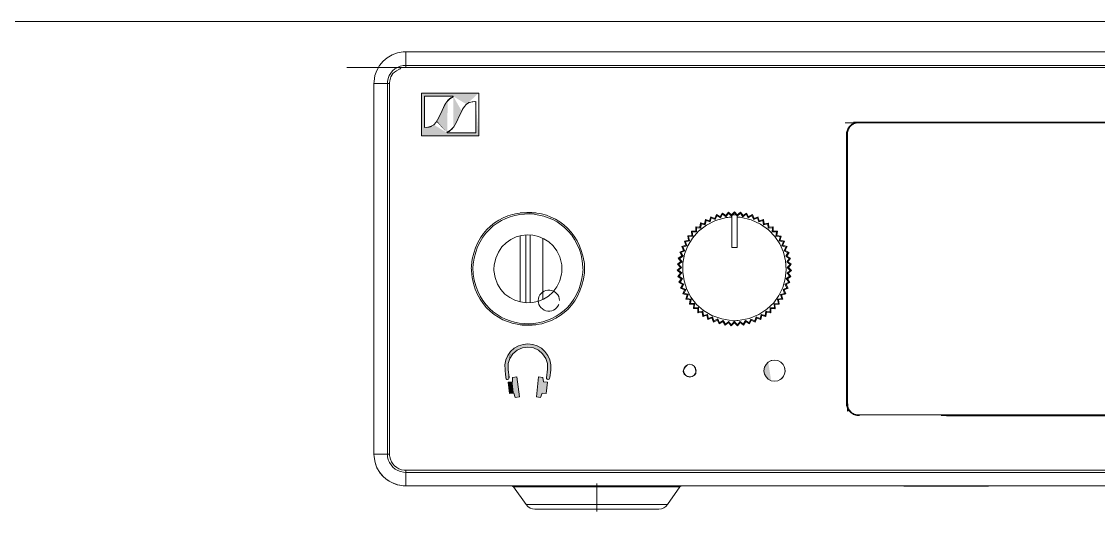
# Model space of a CAD drawing. Header units: millimetres. Extents: x -12727 to 3737, y -1743 to 2772.
# Drawn here: x 592.4 to 694.2, y 810.7 to 857 of the extents above; entities that cross this region are included whole.
import ezdxf

# ---------------------------------------------------------------- set-up
doc = ezdxf.new("R2010")
doc.units = ezdxf.units.MM
doc.layers.get('0').update_dxf_attribs({"lineweight": 5})
doc.layers.add('-0', color=7, linetype='Continuous', lineweight=5)

# ---------------------------------------------------------------- blocks, each defined once
blk = doc.blocks.new('ЦМО ГКО-О-2')
at = {"layer": '-0', "color": 253, "lineweight": 15}
blk.add_line((482.5, 0), (0, 0), dxfattribs=at)
blk = doc.blocks.new('SENHEIZERew_300_G4-Base')
at = {"layer": '-0', "lineweight": 15, "transparency": 33554687}
for points in [[(9.197118044366064, 36.03326404262339), (3.799359562020996, 36.03326404262339), (4.085671586783548, 35.75435026139479), (6.755697678173803, 35.75435026139479), (6.769754340888255, 35.75139096398124), (6.780851706189111, 35.7439927204473), (6.791209247136592, 35.7336351794998), (6.794908368903563, 35.71957851678542), (8.046691174842138, 34.97827451468703), (8.110316069233804, 35.02784274636429)], [(4.085448339005026, 32.78425025629332), (4.085448339005026, 35.75464503516054), (3.799876138595877, 36.03355881638919), (3.799876138595877, 31.98376030592357), (6.226500017720298, 32.26563338456577), (4.169788315291683, 32.7879493780602)], [(6.791435836406961, 35.7052559796939), (6.784037592873034, 35.69489843874641), (6.791435836406961, 32.77333206720306), (6.851361609031684, 32.85175344866246), (6.907588259889422, 32.93609342494915), (6.963814910747203, 33.02413252300278), (7.443960916098334, 34.04361048197632), (7.506845986136625, 34.17751868994026), (6.794395133820515, 35.71931264240828)], [(6.226723717051769, 32.26559653784506), (6.240780379766221, 32.26559653784506), (8.911546295509865, 32.26559653784506), (8.911546295509865, 35.23599131671227), (9.197118495919028, 31.98298363484952), (3.799360013573946, 31.98298363484952)], [(6.205489439574819, 35.24647818242471), (6.205489439574819, 32.30789585075331), (6.209188561341762, 32.3189932160542), (6.215846980522301, 32.32935075700169), (6.262455914785974, 35.31676149599696)], [(6.209192173765359, 32.28334256878276), (5.552967972307016, 33.97310139192922), (5.48934307791535, 33.83919318396528), (5.408702223395665, 33.67643182621913), (5.327321544522576, 33.53216607730781), (5.245940865649516, 33.40195699111092), (6.216590417299273, 32.27298502783532)], [(6.963883908037957, 33.02388940689451), (6.999395477000746, 33.09121342305315), (7.034167221610161, 33.15853743921173), (7.10519035953574, 33.29984389070961), (7.242797689266581, 33.60613117301364), (7.37670589723048, 33.89910161695673), (7.444029913389116, 34.0441071902215)], [(12.14642484891218, 10.9719398479582), (12.43199704932134, 11.40917604081267), (12.83816061933332, 11.74801559466596), (13.31756680033106, 11.96330448150297), (13.84358191559249, 12.03728691684211), (14.36219878732, 11.96330448150297), (13.84358191559249, 12.34061490173264), (13.3848908164897, 12.29104667005549), (12.94691479928187, 12.15048004291106), (12.54888929715722, 11.92113449335966), (12.20265149976993, 11.61040826493519)], [(13.84336083526814, 12.34073230549961), (14.36197770699566, 11.9634218852699), (14.83472546881286, 11.74813299843299), (15.23349079529096, 11.40929344457959), (15.52942053664759, 10.97205725172523), (15.68848277262677, 10.47119616447912), (15.70253943534122, 9.941481927450752), (15.7306527607701, 11.236174545886), (15.45913722307539, 11.61052566870211), (15.123996790989, 11.92051207277319), (14.73262970804484, 12.14985762232459), (14.30205193437094, 12.29116407382242)], [(11.94172460782255, 11.23623378963305), (11.7619472899484, 10.81675338126001), (11.76564641171537, 9.102580354451675), (11.79375973714424, 9.028597919112542), (11.85368550976895, 8.982728809202229), (11.93136706687507, 8.968672146487847), (12.00534950221422, 8.996045647563335), (11.98463442031927, 9.938581873784244), (11.99499196126675, 10.47125540822617), (12.20288260456978, 11.61058491244916)], [(15.70239304187481, 9.941812102967845), (15.6069557002873, 9.059941473725075), (15.65282481019757, 9.000015701100324), (15.72680724553675, 8.968203253904505), (15.74826215178508, 8.96450413213762), (15.84665879078618, 9.003714822867266), (15.89992614423038, 9.099152164454836), (15.91768192871177, 10.81998361044373), (15.73050636730369, 11.23650472140315)], [(11.67338926724459, 10.36861995137224), (11.6807875107785, 9.906229730502503), (11.68818575431243, 9.846303957877751), (11.69484417349295, 9.754565738057238), (11.72295749892183, 9.50450510661085), (11.75846906788462, 9.16196643099056), (11.76512748706516, 9.102040658365866), (11.76216818965158, 10.81695350952759)], [(15.90015065635713, 9.098853055780694), (15.90680907553765, 9.158778828405389), (15.99558799794464, 9.84311635529258), (16.00594553889212, 9.903042127917331), (16.00594553889212, 9.90674124968433), (16.00964466065909, 10.36839164620068), (15.91716661648513, 10.82042432612297)], [(12.00564192790469, 8.996350536115187), (12.05521015958193, 9.056276308739939), (12.06852699794297, 9.133957865846071), (12.06186857876243, 9.193883638470822), (11.98788614342328, 9.878960989711402), (11.98418702165633, 9.938146937982708)], [(12.403810030451, 9.162115624085232), (12.38235512420263, 8.759651175840247), (12.50960491298599, 7.6802474442419), (12.63685470176935, 7.278522820350247), (13.03931915001438, 7.341407890388496), (12.80627447869603, 9.225740518476925)], [(14.85928723997887, 9.225739434749812), (15.26175168822391, 9.162114540358175), (15.30392167636721, 8.760389916466579), (15.70564630025886, 8.717480103969763), (15.57913633582889, 7.638076372371529), (15.17667188758388, 7.680246360514786), (15.05016192315391, 7.27852173662319)]]:
    blk.add_hatch(color=253, dxfattribs=at).paths.add_polyline_path(points)
h = blk.add_hatch(color=253, dxfattribs=at)
h.paths.add_polyline_path([(6.770122537163715, 35.68394268045074), (6.696140101824554, 35.65213023325492)], flags=0)
h.paths.add_polyline_path([(6.261863206383694, 35.31698980116846), (6.215994096473423, 32.3295790621732), (6.227091461774279, 32.33623748135375)], flags=0)
h.paths.add_polyline_path([(6.791577443412081, 32.77347367420822), (6.784179199878167, 35.69430022139824)], flags=0)
h = blk.add_hatch(color=253, dxfattribs=at)
h.paths.add_polyline_path([(6.794833772356199, 35.71929927644106), (7.507284624672295, 34.17750532397298), (7.588665303545383, 34.34322597913274)], flags=0)
h.paths.add_polyline_path([(7.987430630023454, 34.92176862348487), (8.047356402648177, 34.97873509869606)], flags=0)
h = blk.add_hatch(color=253, dxfattribs=at)
h.paths.add_polyline_path([(6.145568363100779, 35.16926262796306), (6.088601887889624, 35.0841828273231)], flags=0)
h.paths.add_polyline_path([(5.552969056034129, 33.97296664852888), (6.20845343313907, 32.28320782538248), (6.205494135725502, 32.2943051906833), (6.205494135725502, 32.3083618533978), (6.205494135725502, 35.24620436071586)], flags=0)
h = blk.add_hatch(color=253, dxfattribs=at)
h.paths.add_polyline_path([(4.822540797048717, 32.94667385243281), (4.755956605243469, 32.90746316170305)], flags=0)
h.paths.add_polyline_path([(4.247697274463462, 32.78761161645366), (4.170015717357344, 32.78761161645366), (6.226727419785959, 32.26529562295917), (4.886165691440397, 32.98884384057612)], flags=0)
h = blk.add_hatch(color=253, dxfattribs=at)
h.paths.add_polyline_path([(6.216292843905194, 32.27259560857112), (5.246383116608811, 33.40156757184673), (5.207172425879051, 33.34164179922203)], flags=0)
h.paths.add_polyline_path([(4.949713550899077, 33.04127311174477, 0.06069980275887714), (5.207172425879051, 33.34164179922203)], flags=0)
h = blk.add_hatch(color=253, dxfattribs=at)
h.paths.add_polyline_path([(37.45471464079337, 10.76381909327176), (37.72992930025505, 10.61881352000705), (37.94521818709201, 10.40426445752342)], flags=0)
h.paths.add_polyline_path([(37.45471464079337, 8.855072261521514), (37.14102911495534, 8.80254473243059), (36.8266037647639, 8.855072261521514)], flags=0)
h.paths.add_polyline_path([(36.55508822706888, 10.61881352000745, 0.6031252560914419), (36.8266037647639, 8.855072261521514)], flags=0)
at = {"layer": '-0', "color": 253, "lineweight": 15, "transparency": 33554687}
for points in [[(2.300483098449774, -1.071851175627273), (2.085194211612759, -1.065192756447573, -0.3692694504821999), (-0.6913665866658221, 1.6758564728691), (-0.7017241276133035, 1.92665692866882), (-0.701804142796064, 36.92579132148779), (-0.691446601849492, 37.14108020832481, -0.3694719067729225), (2.04960262746728, 39.91764100660339), (2.300403083267028, 39.92799854755089), (208.4007472216822, 39.92814629567607), (208.616036108519, 39.92074805214122, -0.3689115042471821), (211.3888977850308, 37.17673952541281), (211.3992553259783, 36.92593906961304), (211.3991809100521, 1.926582512742641), (211.3925224908628, 1.711293625906421, -0.3688088668879619), (208.6514732615557, -1.061568050606013), (208.400672805756, -1.071925591553509), (2.300327944856136, -1.071626482879367), (2.053152285207773, -1.061047861607506), (1.898528995349295, -1.046991198890282, -0.2778401878011816), (-0.5147780454144595, 0.8891291339326699), (-0.5924596025205773, 1.125872927018008), (-0.5850613589866498, 1.125872927018008)], [(2.300403083267028, -1.07155820807327), (2.300481563169754, 0.201386536559653), (2.088891798100477, 0.2154431992797186, -0.3377878192815485), (0.5929669555419537, 1.679555594635985), (0.575211171060559, 1.92665692866882), (0.5751326911578332, 36.92564610205903), (0.5891893538722712, 37.14093498889594, -0.3369409918664591), (2.04960262746728, 38.63316070968682), (2.300403083267028, 38.6509164941682), (208.400672805756, 38.65085002557396), (208.400672805756, 38.45331692321838)], [(16.82078809977975, 16.43288576019694, 10.73698781207951), (16.75303451159084, 16.06979872592126)]]:
    blk.add_lwpolyline(points, format="xyb", dxfattribs=at)
for points in [[(2.300403083267028, 38.6509164941682), (2.300403083267028, 39.92785332812207)], [(2.300403083267028, 38.45331692321838), (2.300403083267028, 38.65085002557396)], [(0.575211171060559, 36.92593906961304), (-0.7017256628933382, 36.92593906961304)], [(0.772810742010364, 36.92593906961304), (0.5752776396548, 36.92593906961304)], [(4.085448339005026, 32.78425025629332), (4.085448339005026, 35.75464503516054)], [(4.085448339005026, 35.75456556184139), (4.113561664433902, 35.75456556184139), (5.602088263457802, 35.75456556184139), (6.332294900255292, 35.75456556184139), (6.590493599588953, 35.75456556184139), (6.702946901304486, 35.75456556184139), (6.75621425474867, 35.75456556184139)], [(6.770054804221232, 35.68416845692576), (6.456369278383193, 35.50069201728468), (6.159699712673174, 35.18700649144654), (5.891883296745405, 34.72091714880992)], [(6.755921196884074, 35.75456556184139), (6.773676981365483, 35.75086644007445), (6.787733644079921, 35.73680977735995), (6.794392063260432, 35.71905399287857), (6.787733644079921, 35.69833891098358), (6.769977859598526, 35.6842822482692)], [(5.891727872219988, 34.72114148031545), (5.620212334525277, 34.11818463230134)], [(7.376851658522753, 33.89913449001142), (7.683878765180253, 34.51318870332642), (7.828144514091633, 34.73513600934393), (8.047132522695534, 34.97853822160982), (8.28313649142747, 35.13020221405509), (8.565749394423051, 35.21158289292816), (8.911247367456923, 35.23599709659004)], [(8.911476936976726, 35.23613761986815), (8.911476936976726, 32.26574284100093)], [(5.620073617459013, 34.11764096254944), (5.313046510801513, 33.50728587100133), (5.168780761890147, 33.28533856498387), (4.949792753286246, 33.0419363527181), (4.71378878455431, 32.89027236027283), (4.43117588155873, 32.80889168139964), (4.085677908524858, 32.78447747773777)], [(7.105265136704276, 33.29924639584601), (7.376780674398987, 33.89924394644657)], [(6.226723717051769, 32.3362194192357), (6.540409242889808, 32.51969585887679), (6.837078808599827, 32.83338138471487), (7.104895224527581, 33.29947072735155)], [(45.14881566759392, 33.29585974872055), (45.14881566759392, 33.27810396423911)], [(6.240857324388898, 32.26559653784506), (6.226800661674446, 32.26559653784506), (6.216443120726964, 32.27225495702561), (6.205345755426109, 32.29370986327399), (6.209044877193051, 32.31812406693587), (6.216443120726964, 32.32922143223669), (6.226800661674446, 32.33587985141725)], [(8.911476936976726, 32.26559653784506), (8.901119396029245, 32.26559653784506), (6.240711021233082, 32.26559653784506)], [(43.93180144539413, 32.0786987718119), (43.94955722987551, 32.0786987718119)], [(13.12004074220155, 24.7268297258679), (14.58045401579656, 24.7268297258679)], [(31.17190650612646, 24.23965358294782), (31.53516026364171, 24.07763204955506), (31.69422249962089, 24.44458492883734)], [(31.53485402043098, 24.07785818727245), (31.49638315405464, 24.17995394804052), (31.66210380921434, 24.55060594908969)], [(32.01131147035422, 24.34922091944878), (31.6621143755534, 24.5504531435713), (31.69392682274925, 24.4446582610363)], [(31.69406951348144, 24.44445235289118), (32.03956748651531, 24.2469192505356), (32.23710058887089, 24.59241722356944)], [(32.03957164080244, 24.24714538825299), (32.01145831537356, 24.349241149021), (32.21638966126305, 24.70213736558878)], [(32.5436862573644, 24.46238153370535), (32.21594406881191, 24.70208462420425), (32.23739897506029, 24.5925906199023)], [(32.5618110509166, 24.35633053033712), (32.23702815977767, 24.59233449906907)], [(32.56180951563657, 24.35651512518302), (32.54405373115516, 24.46231000771809), (32.78005769988708, 24.79005219627061)], [(32.55818733849229, 24.35633053033712), (32.79419130722421, 24.68111342147597)], [(33.08375839658261, 24.51871222236275), (32.78043041169205, 24.79022776005746), (32.79448707440652, 24.68073375575551)], [(32.79441437438153, 24.68059106502335), (33.08738481832462, 24.41277464909558), (33.10144148103906, 24.42683131180996)], [(33.08760698237604, 24.41277862276155), (33.0839078606091, 24.51857350529656), (33.35542339830378, 24.82190149018709)], [(33.35549149248867, 24.71288360331573), (33.18607171556199, 24.52570804190765), (33.10173173927534, 24.42657157855314)], [(33.52128204804508, 24.52570804190765), (33.27048159224533, 24.52570804190765), (33.18614161595868, 24.52570804190765)], [(33.35556139288535, 24.71288360331573), (33.52128204804508, 24.52570804190765), (33.59896360515118, 24.43766894385402)], [(33.35556211537006, 24.71261339403037), (33.35556211537006, 24.82210739833232), (33.62707765306477, 24.51877941344179)], [(33.59867208256661, 24.43718885275746), (33.62012698881496, 24.41277464909558), (33.91679655452499, 24.68059106502335)], [(33.59897173310428, 24.32119971082176), (33.59897173310428, 24.43735213430432)], [(33.61961492776958, 24.41277862276155), (33.62701317130352, 24.51857350529656), (33.9266420344271, 24.79008904299127)], [(33.9162007755627, 24.68111342147597), (34.14924544688104, 24.35633053033712), (34.47032921625298, 24.59233449906907)], [(34.16663773123763, 24.462485571505), (33.92693464073874, 24.79022776005746), (33.91657709979127, 24.68073375575551)], [(34.14910022745228, 24.35651512518302), (34.16685601193369, 24.46231000771809), (34.49459820048618, 24.69831397645004)], [(34.47026446355993, 24.59272969821097), (34.66779756591551, 24.24353260341013), (35.01329553894938, 24.44476482753259)], [(34.69627692016572, 24.34566629462591), (34.49504469604319, 24.6985625111937), (34.47063049238126, 24.59276762865863)], [(34.66794016633715, 24.24371358583244), (34.69605349176602, 24.34580934660045), (35.04894970833381, 24.54704157072297)], [(35.17235154349787, 24.07415509183949), (35.01328930751869, 24.44480709288865)], [(35.21082818975201, 24.17618871892165), (35.04880665635922, 24.54684071997082), (35.01329508739643, 24.44474495920281)], [(29.76763634609345, 23.31184195656516), (30.16640167257152, 23.27337109018873), (30.20191324153431, 23.67213641666683)], [(30.16655718740755, 23.27286715709647), (30.09923317124891, 23.35794695773649), (30.13770403762526, 23.76041140598147)], [(30.53691107319908, 23.67871933619404), (30.13814574672101, 23.76010001506711), (30.2017706411127, 23.67206091701348)], [(30.20192145979802, 23.67223864825473), (30.59328854274217, 23.59085796938166), (30.67097009984828, 23.98222505232582)], [(30.59299205307512, 23.59100716247633), (30.53676540221737, 23.67904626052996), (30.6144469593235, 24.07781158700806)], [(31.00285158398346, 23.95408138253873), (30.61444379845285, 24.07763204955506), (30.67067044931061, 23.98219470796749)], [(30.67081973271591, 23.98258593344343), (31.0518292747126, 23.85903526642704), (31.17168081996202, 24.2400448084237)], [(31.05190730306235, 23.85878528671384), (31.00233907138512, 23.95422262830141), (31.12588973840151, 24.34263041383201)], [(31.49653595957294, 24.18017538960726), (31.12588395852374, 24.34219692299996), (31.17175306843403, 24.24010116223195)], [(33.10143940389547, 24.32119971082176), (33.10143940389547, 21.42848648906067)], [(33.10180976762514, 21.42832573621047), (33.59897173310428, 21.42832573621047), (33.59897173310428, 24.32103895797155)], [(35.17235154349787, 24.07763204955506), (35.53560530101315, 24.23669428553427)], [(35.17264649788486, 24.07734052697049), (35.2111173642612, 24.176476990325), (35.58176936531039, 24.33849852371776)], [(35.70495273915721, 23.95031217975378), (35.58140207214079, 24.33871996528438), (35.53553296223053, 24.23662420451637)], [(35.5356842324688, 24.23643238482322), (35.65553577771824, 23.85542284282656), (36.0365453197149, 23.97897350984294)], [(35.65539001642595, 23.8551728631133), (35.70495824810321, 23.95061020470087), (36.09336603363379, 24.0741608717172)], [(36.03654170729133, 23.97874809461018), (36.11422326439744, 23.58738101166608), (36.5055903473416, 23.6687616905391)], [(36.17067054402661, 23.67538976536139), (36.09298898692047, 24.07415509183949), (36.03676233606272, 23.97871775025192)], [(36.11444073229821, 23.58753020476075), (36.17066738315596, 23.67556930281438), (36.56943270963403, 23.7569499816874)], [(36.5410311128018, 23.26975866658819), (36.50551954383901, 23.66852399306629)], [(36.60775790502869, 23.3512896222831), (36.56928703865232, 23.75671336794164), (36.50566214426065, 23.66867426988802)], [(13.11300780500423, 16.2989099999117), (13.11300780500423, 22.55708420525121)], [(13.64923822203386, 22.63478490820239), (13.64923822203386, 16.21754846688367)], [(14.05140256818828, 16.21776593478444), (14.05140256818828, 22.6350023761031)], [(29.11844643649128, 22.08117268284462), (29.03040733843768, 22.13739933370238), (28.93866911861711, 22.53246553841348)], [(29.34120653781888, 22.58203124139419), (28.93874208957386, 22.53246300971693), (29.03048030939441, 22.4688381153253)], [(29.0304838315074, 22.46907364534405), (29.42555003621852, 22.51494275525437), (29.37598180454127, 22.91000895996541)], [(29.11859562958598, 22.08100037023888), (29.03055653153238, 22.46940815576954)], [(29.4251786790724, 22.51462919688572), (29.34083870278575, 22.58195321304441), (29.29496959287546, 22.9844176612894)], [(29.70039595754118, 22.98789570273198), (29.29497221188258, 22.98419658096509), (29.37635289075565, 22.91021414562596)], [(29.77829191198798, 22.91352854427947), (29.37582746374294, 22.90982942251253)], [(29.77459595109168, 22.91360079275154), (29.70061351575252, 22.98758322809061), (29.69321527221861, 23.39300697374921)], [(30.09900432421379, 23.35770167417394), (29.6935805785552, 23.39321324313676), (29.76756301389439, 23.31183256426374)], [(29.77466819956366, 22.91352854427947), (29.76726995602975, 23.31229387075757)], [(36.53747513332003, 23.26975866658819), (36.9362404597981, 23.30822953296456)], [(36.54072884325704, 23.26965751872734), (36.60805285941568, 23.35103819760042), (37.01051730766072, 23.38950906397679)], [(36.92899095780594, 22.91021414562596), (37.00667251491207, 22.98419658096509), (37.41209626057066, 22.97679833743115)], [(36.92914087338535, 22.90643916296335), (36.93653911691926, 23.30890361120839)], [(36.92914087338535, 22.91005158656395), (37.32790619986342, 22.90265334303001)], [(37.00659710556938, 22.98435769505767), (37.01029622733633, 23.38978144071626), (36.93631379199716, 23.30840076184319)], [(37.327906290174, 22.90296473394432), (37.27833805849677, 22.50789852923322), (37.67710338497484, 22.4620294193229)], [(37.27870941564289, 22.50749466027469), (37.36304939192955, 22.57481867643332), (37.76551384017459, 22.52525044475613)], [(37.36290363063726, 22.57459759610902), (37.41247186231449, 22.977062044354), (37.32813188602786, 22.90307960901487)], [(37.67703068494988, 22.461624105395), (37.58529246512931, 22.07395614421779), (37.97370025065992, 21.98591704616416)], [(37.67355454002966, 22.13035257898485), (37.76529275985023, 22.5254187836959), (37.67725366179663, 22.46179388930426)], [(15.25080622533545, 16.53182101155681), (15.25080622533545, 22.32094657684598)], [(28.65324575006032, 21.1282492938027), (28.55410928670584, 21.16376086276557), (28.38099038801219, 21.53071374204779)], [(28.76606508059713, 21.66085672089281), (28.38135641683353, 21.53064763469587), (28.48345217760156, 21.48847764655255)], [(28.65641989636752, 21.12501761964967), (28.48330099767388, 21.48827137716489)], [(28.48375327310863, 21.48797371346024), (28.86106369333838, 21.61522350224362), (28.73085460714144, 21.99253392247334)], [(29.03033084536794, 22.13747230465913), (28.63526464065681, 22.04573408483861), (28.73070198224436, 21.99246673139442)], [(28.8612798065803, 21.61536763794521), (28.76584246499279, 21.66123674785553), (28.63563337879584, 22.04594541161913)], [(29.12221934201027, 22.08100037023888), (28.73085225906611, 21.99296127218531)], [(37.58544165822401, 22.0740833015285), (37.67348075627761, 22.13030995238631), (38.07224608275568, 22.03857173256574)], [(37.84259699931128, 21.60827825662915), (37.9380343408988, 21.65414736653946), (38.3227430046624, 21.52393828034252)], [(37.95897682485939, 21.94701883007593), (37.84282440137692, 21.60817927622259), (38.22013482160664, 21.47723036567226)], [(37.93819220381015, 21.65393603975889), (38.072100411774, 22.03864470352249), (37.97296394841952, 21.98537735007835)], [(37.95920088543322, 21.94679883347862), (37.97325754814769, 21.98526969985505)], [(38.22057580821767, 21.477482874082), (38.04745690952406, 21.11792823833366), (38.41071066703931, 20.94850846140696)], [(38.14940149036438, 21.15295140762555), (38.32252038905803, 21.52360340867477), (38.22042462828999, 21.47773429876446)], [(28.40237223299322, 20.09483135339701), (28.29657735045824, 20.10888801611139), (28.04947601642543, 20.4336709072503)], [(28.39526776980865, 20.6451443522804), (28.04976979677475, 20.43355458721044), (28.15926380107673, 20.41209968096206)], [(28.08142790317227, 19.85500616298032), (28.40251167254421, 20.09470925347921), (28.15910946027837, 20.41209390108423)], [(28.15867118298503, 20.41213436022866), (28.50120985860535, 20.61706570611807), (28.2933192153023, 20.95960438173836)], [(28.5541076611152, 21.163934981583), (28.18715478183297, 20.99081608288941), (28.29294966436795, 20.95900363569359)], [(28.50128490670566, 20.61694866359335), (28.39549002417066, 20.64506198902222), (28.18759938086761, 20.99055996205607)], [(28.65641989636752, 21.12849457736525), (28.29316613885224, 20.95907480043854)], [(38.04768304724142, 21.11754748888603), (38.14977880800946, 21.15305905784885), (38.51673168729168, 20.97994015915526)], [(38.19920127839443, 20.60993116950704), (38.5446992514283, 20.40499982361757)], [(38.20267823610995, 20.60993116950704), (38.41056887941299, 20.94877072336038)], [(38.20282535206108, 20.61017175691882), (38.30492111282912, 20.63458596058069), (38.65041908586299, 20.42299619551068)], [(38.5449895096646, 20.40523029624325), (38.2978881756318, 20.08784564863822), (38.61897194500376, 19.84814255813933)], [(38.30506452604608, 20.63479692611901), (38.51665429111607, 20.98029489915285), (38.41085940858106, 20.94848245195703)], [(38.40360773913473, 20.10181416821683), (38.65070907316753, 20.4228979375888), (38.54491419063253, 20.40514215310736)], [(28.25092823714523, 19.56940723063661), (27.95795779320217, 19.29049344940796), (28.06745179750412, 19.2941925711749)], [(28.36027259679953, 19.5654476531281), (28.25077859249755, 19.56914677489505), (27.97186481126893, 19.86581634060508)], [(28.29687429167821, 20.1088580329955), (27.97209140053927, 19.86545582072966), (28.08158540484125, 19.85509827978223)], [(28.0671516954135, 19.2940639688947), (28.36012213935656, 19.56557950658942), (28.08120835812794, 19.85485082876556)], [(38.29789214929777, 20.08778712737598), (38.40368703183275, 20.10184379009036), (38.72846992297168, 19.85474245605752)], [(38.34013854020021, 19.55844858240204), (38.44963254450219, 19.56214770416898), (38.74260298844526, 19.28027462552677)], [(38.61919149004807, 19.84789691333452), (38.34027770881944, 19.55862559115837), (38.63324815276253, 19.28341093169678)], [(38.44940595523185, 19.56196419305002), (38.72831973646048, 19.85493463699305), (38.6188257321585, 19.84753639345911)], [(28.37070708236969, 19.03624096161548), (28.26491219983471, 19.02588342066798), (27.95788509317721, 19.29074053918214)], [(28.44113805375657, 18.50742007694362), (28.3353431712216, 18.48966429246218), (28.00020273913519, 18.71900984201358)], [(28.265204444904, 19.02598998716434), (28.00034732638981, 18.71896288050681), (28.10984133069176, 18.73301954322119)], [(28.10947403752216, 18.73307661951412), (28.37063203426941, 19.03640460440465), (28.06730404937885, 19.29386347938492)], [(28.33541271037588, 18.48961696971298), (28.10606716082451, 18.15447653762664), (28.21556116512646, 18.17889074128851)], [(28.21564235434688, 18.17948751366737), (28.44128878213131, 18.50722970221983), (28.10984747181188, 18.73287613000434)], [(38.58693995276359, 18.72226824810127), (38.25549864244415, 18.50032094208382), (38.48484419199555, 18.1725787535313)], [(38.25564937081889, 18.50064317026897), (38.36144425335389, 18.47918826402065), (38.59078980290526, 18.14404783193424)], [(38.32614807514828, 19.02545245853258), (38.43194295768329, 19.01879403935203), (38.69680007619748, 18.70806781092756)], [(38.63318249696358, 19.28334229564831), (38.32615539030608, 19.02588342066798), (38.5873133870533, 18.72255543577745)], [(38.36136739904178, 18.47909614721874), (38.69650783112819, 18.70844169677014), (38.58701382682624, 18.72249835948458)], [(38.43158036066437, 19.01881426892413), (38.74230658908884, 19.27997226567135), (38.63281258478689, 19.28367138743829)], [(28.56801675632558, 17.99230183747312), (28.46592099555754, 17.9604893902773), (28.10636635980923, 18.15432337086588)], [(28.3781080352213, 17.63933734609941), (28.56824289404297, 17.99223356266714), (28.21534667747515, 18.17940912407528)], [(28.46576782879684, 17.96085460630343), (28.27193384820826, 17.60425926796859), (28.37772873074324, 17.63977083693146)], [(28.74853471134843, 17.4910498859935), (28.64939824799394, 17.44887989785019), (28.27208782776422, 17.6042430120624)], [(28.59286878572787, 17.12432784057933), (28.74823189994011, 17.49128071986155), (28.37757989889091, 17.63924559053993)], [(28.64954003562026, 17.44869566424654), (28.49417692140803, 17.07508436578382), (28.59331338476251, 17.12465259746108)], [(37.94832044616955, 17.4841862811524), (38.04745690952406, 17.44201629300915), (38.19912090196932, 17.06840499454637)], [(38.3191962368608, 17.63215620922381), (37.94854423581161, 17.48419133854549), (38.10020822825688, 17.11353933749626)], [(38.04753186731374, 17.44193862590174), (38.42484228754346, 17.59360261834701), (38.31904740500845, 17.63207348472338)], [(38.48513986886725, 18.17231974275916), (38.12854453053252, 17.98514418135107), (38.31867938935416, 17.63224796478329)], [(38.12877066824989, 17.98525761145214), (38.23086642901795, 17.95344516425627), (38.42470040960653, 17.59389052850798)], [(38.23115433917893, 17.953080670715), (38.59070897492724, 18.14395535389002), (38.48491409239223, 18.1720686793189)], [(28.97743412658515, 17.0146333467676), (28.88569590676458, 16.96210581767679), (28.49432882382042, 17.07529894374568)], [(28.94925198448668, 17.02202689415077), (28.59265664615192, 17.12412265491878)], [(29.25953415574004, 16.56347956950731), (29.17149505768644, 16.50355379688256), (28.77272973120837, 16.57087781304125)], [(28.88606852825897, 16.96193133761687), (28.77287540219005, 16.57056425467272), (28.86461362201062, 16.63049002729741)], [(28.86431478426827, 16.63027400436613), (28.9775079103372, 17.01498266812973), (28.94939458490832, 17.02164108731029)], [(29.18938874643881, 16.16849897923555), (29.259672060011, 16.56356518394665), (28.8646058552999, 16.63088920010529)], [(29.17134739987178, 16.50382003250195), (29.10106408629956, 16.10135558425696), (29.18910318435316, 16.1686796004156)], [(37.82854656802753, 16.62375466349425), (37.43348036331643, 16.55643064733562), (37.50376367688862, 16.16136444262452)], [(37.43362955641113, 16.55652204165261), (37.52166865446473, 16.49289714726092), (37.59195196803692, 16.09413182078288)], [(37.52144757414037, 16.49328187037446), (37.92391202238541, 16.56356518394665), (37.8284746807979, 16.62349095657135)], [(37.7156428873996, 17.00453951274289), (37.81108022898711, 16.95497128106564), (37.92427335505603, 16.56360419812148)], [(37.71587028946526, 17.00446148439312), (38.10057895322889, 17.11395548869507)], [(37.71587028946526, 17.00798359740367), (37.82906341553418, 16.62327493364006)], [(37.81079349286385, 16.95484701369384), (38.19920127839443, 17.06804013976273), (38.10006481503994, 17.11390924967304)], [(29.5880860690426, 16.14341683844987), (29.50670539016953, 16.07313352487768), (29.10128164451093, 16.10124685030655)], [(29.55974741869163, 15.7449459244952), (29.5878607441205, 16.14371125097324), (29.18909541764243, 16.16812545463512)], [(29.50655150092415, 16.07349007108701), (29.47843817549527, 15.67102562284202), (29.55981885436832, 15.74500805818116)], [(29.95807320352812, 15.76270532140029), (29.88409076818893, 15.68502376429416), (29.47866702253033, 15.67096710157972)], [(29.97220211471456, 15.36392554522774), (29.95814545200012, 15.76269087170579), (29.55938012552205, 15.74493508722441)], [(29.88409230346896, 15.68477233961147), (29.90184808795037, 15.27934859395293), (29.97213140152256, 15.36368857023956)], [(30.36779175960537, 15.4236096467136), (30.30046774344673, 15.33926967042697), (29.90170241696866, 15.27934389780228)], [(30.36742175711809, 15.42398100385969), (29.97235555240697, 15.364055231235)], [(30.30046304729605, 15.33971652722636), (30.36038881992077, 14.93725207898137), (30.42031459254549, 15.02899029880189)], [(30.36386577763629, 15.42398100385969), (30.42009242849404, 15.02891479914865)], [(36.32588870974185, 15.4204588908492), (36.26966205888409, 15.02169356437116)], [(36.32566184953974, 15.41661057598753), (36.38928674393141, 15.33227059970091), (36.33306009307368, 14.92980615145592)], [(36.32588870974185, 15.41698193313374), (36.72095491445297, 15.35705616050899)], [(36.38906566360704, 15.33218498526156), (36.79153011185208, 15.27225921263687), (36.72124679827989, 15.35659918892344)], [(36.73500697132731, 15.75925906928529), (36.72095030861287, 15.35679462104025)], [(36.73500697132731, 15.75564664568481), (37.13377229780538, 15.73789086120337)], [(36.73507921979932, 15.75579656126422), (36.80906165513851, 15.67811500415809), (36.7913058706571, 15.27269125849955)], [(36.80951627864862, 15.67803805953537), (37.21494002430721, 15.66398139682099), (37.13355934543414, 15.73796383216012)], [(37.10529213075988, 16.13628230183883), (37.18667280963295, 16.06599898826664), (37.21478613506183, 15.6635345400216)], [(37.10551745568195, 16.13666702495226), (37.50428278216002, 16.16108122861414)], [(37.10551745568195, 16.14009882737275), (37.13363078111082, 15.73763437912777)], [(37.18689036784427, 16.06615287751197), (37.59231411350287, 16.09426620294084), (37.50427501544927, 16.16159021909954)], [(30.80879887114581, 15.12769977368674), (30.75553151770164, 15.03596155386617), (30.36046531299051, 14.93682509051172)], [(30.90756740915661, 14.74305360485147), (30.80843094580213, 15.12776226861507), (30.42002316027153, 15.02862580526056)], [(30.75508195158456, 15.03583222910129), (30.85421841493904, 14.64446514615719), (30.90748576838321, 14.74286178515825)], [(31.27739749352607, 14.88383661616956), (31.23522750538275, 14.78543997716849), (30.85421796338606, 14.64413352567067)], [(31.28109399628592, 14.88437522852831), (30.90748269782317, 14.74306877703054)], [(31.23500877313374, 14.78542913989759), (31.37631522463154, 14.40441959790093), (31.41848521277485, 14.50651535866893)], [(31.2776170385704, 14.88437522852831), (31.41892349006817, 14.50706480829859)], [(31.77530434075165, 14.69002647757668), (31.73979277178886, 14.58793071680867), (31.37653901427358, 14.40445427716759)], [(31.95101307623507, 14.33069797954579), (31.7749348801279, 14.69025261529413), (31.41833954179315, 14.50677617565299)], [(31.73979358458415, 14.58786497069912), (31.92327002422526, 14.22461121318389), (31.95138334965414, 14.3304060957189)], [(32.28630378514329, 14.54913834473183), (32.26188958148136, 14.44334346219676), (31.92305002762801, 14.22435545359286)], [(32.50181068174452, 14.21030276454445), (32.28652179490759, 14.5491423183978), (31.95138136282118, 14.3301543097939)], [(32.26218534866364, 14.44365015696047), (32.48413265468112, 14.10111148134018), (32.50188843916253, 14.21060548564219)], [(32.81216537240168, 14.46464917535042), (32.79810870968724, 14.35515517104847), (32.48442318384919, 14.10139541783519)], [(32.81224231702437, 14.46438582967005), (32.5015160885999, 14.21062607645678)], [(32.79825718029723, 14.35487593070417), (33.05201693351053, 14.04119040486614), (33.05941517704447, 14.15068440916809)], [(32.80861860460008, 14.46438582967005), (33.05941906039983, 14.15070030383202)], [(33.34143979685668, 14.43272799420436), (33.34143979685668, 14.32693311166929), (33.05216847468058, 14.0413609112602)], [(33.34513891862362, 14.42898769080836), (33.34143979685668, 14.43268681257524), (33.0595667182145, 14.15081373393309)], [(33.34121763280525, 14.32697465454066), (33.3449167545722, 14.32327553277372), (33.3449167545722, 14.42907041530879)], [(33.34846144523026, 14.43272799420436), (33.34846144523026, 14.32693311166929), (33.34476232346331, 14.32323398990235)], [(33.63033452387243, 14.15081373393309), (33.34846144523026, 14.43268681257524), (33.34476232346331, 14.42898769080836)], [(33.34838720992526, 14.32676260527523), (33.63765853210136, 14.04119040486614), (33.63026028856744, 14.15068440916809)], [(34.19186211120255, 14.21015357144978), (33.88113588277808, 14.4609540272495), (33.63033542697833, 14.15022779882503)], [(33.88128823674346, 14.46095005358353), (33.89164577769093, 14.35515517104847), (33.63788602447762, 14.0414696452105)], [(33.89186089751634, 14.35487123455351), (34.20924554512133, 14.10111148134018), (34.19148976063995, 14.21060548564219)], [(34.4068564048949, 14.5455298947972), (34.19156751805794, 14.21038946271085)], [(34.40640999964843, 14.54543922296483), (34.42786490589681, 14.44334346219676), (34.20887689729291, 14.10080478657648)], [(34.40323269247058, 14.5455298947972), (34.73837312455699, 14.3265418861933)], [(34.42756949995687, 14.44290094030578), (34.77010817557716, 14.22095363428832), (34.73829572838135, 14.32674851682339)], [(35.27482417035803, 14.50329921793741), (34.91822883202327, 14.68677565757849), (34.73845151414911, 14.32722102183016)], [(34.91814926839346, 14.6865495198611), (34.94996171558931, 14.58445375909309), (34.77018439771514, 14.22120000157781)], [(34.95010648346509, 14.58450939041654), (35.31336024098037, 14.40103295077546), (35.27488937460403, 14.50312871154347)], [(35.78566972550426, 14.73571207636803), (35.41205842704152, 14.88071764963274), (35.27445109731069, 14.50340722940302)], [(35.41220256274319, 14.88044996904398), (35.45807167265347, 14.78205333004291), (35.31306609938871, 14.4010437880462)], [(35.45814663044315, 14.78211401875939), (35.83545705067287, 14.64080756726162), (35.78588881899562, 14.73624490884919)], [(36.26965591776396, 15.02205408424646), (35.88494725400035, 15.12414984501447), (35.78581079064587, 14.73574205948387)], [(35.88457932865664, 15.12422281597122), (35.93784668210084, 15.03248459615065), (35.8357509213328, 14.64111751320655)], [(35.93792317517055, 15.03225845843326), (36.33298937988165, 14.93016269766525), (36.26936448548999, 15.02190091748582)], [(14.58060004802059, 14.12576627241395), (13.12018677442558, 14.12576627241395)], [(12.2028012347282, 11.61048087464957), (12.54829920776207, 11.92120710307404), (12.94706453424014, 12.14981282827205), (13.38430072709455, 12.29111927976982), (13.84299182619735, 12.34068751144707)], [(13.84336083526814, 12.34073230549961), (14.30205193437094, 12.29116407382242), (14.73262970804484, 12.14985762232459), (15.123996790989, 11.92051207277319), (15.45913722307539, 11.61052566870211)], [(11.68071571385943, 9.906545817567519), (11.67331747032551, 10.36893603843725), (11.7620963927325, 10.81652977223922), (11.94187371060666, 11.23675000496564), (12.20303170735389, 11.61036130342836)], [(12.43222399983404, 11.40940434598423), (12.14665179942487, 10.97216815312976), (11.99498780697961, 10.47130706588365), (11.98389044167872, 9.938633531441724)], [(13.84336083526814, 12.0372887230539), (13.3180855443601, 11.96330628771483), (12.83793953900897, 11.74801740087781), (12.43251579335036, 11.40917784702441)], [(15.23327468204904, 11.40940434598423), (14.83450935557097, 11.74824389983758), (14.36176159375373, 11.96353278667448), (13.84314472202622, 12.03751522201372)], [(15.70247206364107, 9.941812102967845), (15.68841540092663, 10.47078651564289), (15.52935316494744, 10.97164760288899), (15.23342342359081, 11.40962362009674)], [(15.45891569119809, 11.61048087464957), (15.73043122889278, 11.23686957618679), (15.91760679030087, 10.82034846522731), (16.00934501012144, 10.3690556096584), (16.00564588835447, 9.906665388788667)], [(28.54707634950852, 9.807836342682606), (28.5929454594188, 10.04384031141456), (28.72019524820216, 10.23471499458958), (28.9103301070238, 10.36492408078652), (29.13967565657519, 10.41079319069672)], [(29.13975088529666, 10.41111108397359), (29.372795556615, 10.36524197406328), (29.55923129366967, 10.2350328878664), (29.68648108245303, 10.04415820469137), (29.73235019236331, 9.808154235959478)], [(36.14588841502096, 9.807836342682606), (36.19915576846513, 10.12522099028763), (36.33972239560954, 10.40413477151617), (36.5550112824465, 10.61942365835318), (36.82652682014121, 10.76368940726451), (37.14095217033265, 10.81325763894176)], [(37.14080631872976, 10.81326414130427), (37.45449184456781, 10.76369590962702), (37.72970650402947, 10.61943016071569), (37.94499539086642, 10.40414127387868), (38.08630184236422, 10.12522749265003), (38.13587007404145, 9.807842845045116)], [(11.76541575846846, 9.102284858201244), (11.75801751493455, 9.162210630825939), (11.72324577032515, 9.504749306446229), (11.69513244489627, 9.754809937892617), (11.68773420136235, 9.84654815771313), (11.68107578218182, 9.906473930337881)], [(11.98418187395272, 9.938335145252324), (11.98788099571966, 9.87840937262763), (12.06186343105884, 9.194071845740439), (12.06852185023936, 9.134146073115687)], [(15.59652645273134, 9.137551143601513), (15.70232133526633, 9.94174021573815)], [(16.00587049079184, 9.903068859851942), (15.99551294984435, 9.84314308722719), (15.90673402743735, 9.15880556034), (15.90007560825684, 9.098879787715305)], [(16.00587049079184, 9.906545817567519), (16.00587049079184, 9.902846695800633)], [(29.13975088529666, 9.204606756686644), (28.91040533574527, 9.2541749883639), (28.72027047692363, 9.3806849527939), (28.59302068814027, 9.57525875773581), (28.54715157822999, 9.80756360470076)], [(29.73250444285107, 9.807836342682606), (29.68663533294078, 9.574791671364267), (29.55938554415742, 9.380957690775631), (29.37294980710276, 9.2537079019923), (29.13990513578442, 9.20487949466849)], [(37.14080631872976, 8.802363388765968), (36.82712079289173, 8.854890917856778), (36.55486543084361, 8.996197369354547), (36.34031636836006, 9.215185377958448), (36.19900991686227, 9.490400037420216), (36.14574256341807, 9.807784685025126)], [(38.13564520067236, 9.807836342682606), (38.0860769689951, 9.490451695077581), (37.94551034185069, 9.215237035615928), (37.73022145501373, 8.996249027012027), (37.45500679555208, 8.854942575514258), (37.14058144536064, 8.802415046423448)], [(11.93114697996722, 8.968263942621036), (11.85346542286111, 8.982320605335417), (11.79353965023638, 9.02818971524573), (11.76542632480751, 9.102172150584863)], [(12.06874645267672, 9.133983875295996), (12.05468978996227, 9.056302318189864), (12.00512155828505, 8.99637654556517), (11.93113912294588, 8.968263220136237)], [(15.7271042770673, 8.968263942621036), (15.65312184172812, 9.000076389816854), (15.60725273181785, 9.060002162441549), (15.59689519087037, 9.137683719547681)], [(15.74833855454425, 8.964651519020435), (15.72688364829588, 8.968350640787378)], [(15.89992487988209, 9.098672434600644), (15.84665752643789, 9.003235093013075), (15.74826088743683, 8.964764226636817)], [(43.93180144539413, 6.777283873595536), (43.94955722987551, 6.777283873595536)], [(45.14881566759392, 5.556736249561368), (45.14881566759392, 5.578191155809691)], [(0.575211171060559, 1.92665692866882), (-0.7017256628933382, 1.92665692866882)], [(0.772810742010364, 1.92665692866882), (0.5752776396548, 1.92665692866882)], [(2.300403083267028, 0.3991887644734788), (2.300403083267028, 0.2016556621178438)], [(20.34856809983438, -0.8531933425404645), (20.34856809983438, -3.492146811088276)], [(2.053381041932269, -1.061268941931871), (2.12736347727143, -1.061268941931871)], [(12.49214507630808, -1.160113882701808), (12.3301235429153, -1.07207478464818)], [(18.13663597392572, -1.156591769691204), (12.49251598190126, -1.156591769691204)], [(12.49251769780248, -1.156634396289689), (13.67401719016885, -2.846393219436095), (13.84343696709554, -3.029869659077178), (14.0476284886316, -3.167476988808062), (14.28067315994996, -3.248857667681136), (14.49596204678691, -3.273271871343127)], [(28.20491210159442, -1.156591769691204), (18.13664247628823, -1.156591769691204)], [(28.37063203426941, -1.071925591553509), (28.20491137910967, -1.159964689607079)], [(57.35140196905455, -1.10366976394323), (49.35020158712446, -1.10366976394323)], [(49.35049329033022, -1.071925591553509), (49.35049329033022, -1.103738038749327)], [(57.35140196905455, -1.071925591553509), (57.35140196905455, -1.103738038749327)], [(18.47171084052376, -2.846393219436095), (13.67394990877928, -2.846393219436095)], [(27.02311900949989, -2.846393219436095), (18.47148930864647, -2.846393219436095)], [(27.02297017764757, -2.846322415933514), (26.88536284791671, -3.008343949326331), (26.68117132638064, -3.153349522591043), (26.45182577682927, -3.24138862064467), (26.20472444279646, -3.273201067840489), (18.70142585069893, -3.273201067840489)], [(18.70112231680586, -3.273201067840489), (14.49596069212805, -3.273201067840489)]]:
    blk.add_lwpolyline(points, dxfattribs=at)
for points in [[(3.799660476906922, 31.98342109934754), (9.197418959252005, 31.98342109934754), (9.197418959252005, 36.0332196098131), (3.799660476906922, 36.0332196098131)], [(44.80301614749997, 33.19703684373457), (45.05011748153278, 33.22884929093038)], [(45.04973895517078, 33.22884929093038), (131.3502512579489, 33.22884929093038)], [(44.04839530704056, 32.22712711643817), (44.05209442880754, 32.3048086735443)], [(28.91026038724833, 10.36523330424666), (29.1396059367997, 10.41110241415697)], [(11.98055816152842, 8.71765205533319), (12.38302260977345, 8.759822043476504), (12.40373769166841, 9.162286491721488), (12.80620213991342, 9.22591138611324), (13.03924681123178, 7.341578758024866), (12.63678236298676, 7.278693687986561), (12.5095325742034, 7.680418311878213), (12.10780795031178, 7.638248323734842)], [(15.7059490213566, 8.71765205533319), (15.30348457311156, 8.759822043476504), (15.26131458496826, 9.162286491721488), (14.85958996107661, 9.22591138611324), (14.64726037165323, 7.341578758024866), (15.04972481989824, 7.278693687986561), (15.1769746086816, 7.680418311878213), (15.57869923257324, 7.638248323734842)], [(28.20461850186628, -1.156634396289689), (27.02311900949989, -2.846393219436095)]]:
    blk.add_lwpolyline(points, close=True, dxfattribs=at)
blk.add_lwpolyline([(44.8030161475, 33.19703684373457, 0.3191053048151571), (44.05209442880172, 32.30480867354476, -0.3191053048151571)], format="xyb", close=True, dxfattribs=at)
for points, weights, knots in [([(211.3988879424981, 1.92665692866882), (210.9744753717692, 1.92665692866882), (210.5500628010402, 1.92665692866882), (210.1256502303112, 1.92665692866882), (210.1256280741132, 13.59308430898346), (210.1256059179151, 25.25951168929817), (210.125583761717, 36.92593906961287), (210.0597393942652, 36.92593906961304), (209.9938950268133, 36.92593906961304), (209.9280506593615, 36.92593906961304), (209.9208990239452, 37.00953922154633), (209.9137473885291, 37.09313937347957), (209.906595753113, 37.17673952541281), (209.7897409311745, 37.88314797737337), (209.2679747007046, 38.3734825072126), (208.55567648382, 38.44627811583297), (208.5040049336735, 38.44862438496136), (208.452333383527, 38.45097065408993), (208.4006618333806, 38.45331692321844), (139.7005755833427, 38.45331692321838), (71.00048933330486, 38.45331692321838), (2.300403083267014, 38.45331692321838), (2.216802931333784, 38.44739832839116), (2.13320277940053, 38.44147973356405), (2.04960262746728, 38.43556113873694), (1.360086330106313, 38.30609187689345), (0.8570057698000113, 37.78229623469224), (0.7800640370472962, 37.080942747677), (0.7775979558693251, 37.02915504293958), (0.775131874691354, 36.97736733820216), (0.7726657935133829, 36.92557963346474)], [1, 1, 1, 1, 1, 1, 1, 1, 1, 1, 1, 1, 1, 0.8630424830141357, 0.8630424830141357, 0.9999999999999998, 1, 1, 1, 1, 1, 1, 1, 1, 1, 1, 1, 1, 1, 1, 1], [0, 0, 0, 0, 1, 1, 1, 2, 2, 2, 3, 3, 3, 4, 4, 4, 5.30501522397345, 5.30501522397345, 5.30501522397345, 6.30501522397345, 6.30501522397345, 6.30501522397345, 7.30501522397345, 7.30501522397345, 7.30501522397345, 8.30501522397345, 8.30501522397345, 8.30501522397345, 9.30501522397345, 9.30501522397345, 9.30501522397345, 10.30501522397345, 10.30501522397345, 10.30501522397345, 10.30501522397345]), ([(45.04973895517075, 5.627404286247042), (73.81657638943011, 5.627404286247042), (102.5834138236895, 5.627404286247042), (131.3502512579488, 5.627404286247156), (131.4326183692931, 5.638008435312429), (131.5149854806373, 5.648612584377702), (131.5973525919817, 5.659216733442804), (131.5149854806374, 5.648612584377531), (131.4326183692932, 5.638008435312258), (131.3502512579488, 5.627404286247156), (131.4326183692931, 5.638008435312429), (131.5149854806373, 5.648612584377702), (131.5973525919816, 5.659216733442975), (132.0175728247081, 5.765751440331314), (132.3075839712376, 6.1186476568991), (132.3482743106741, 6.548485606219629), (132.3075839712376, 6.1186476568991), (132.0175728247081, 5.765751440331314), (131.5973525919816, 5.659216733442861), (132.0175728247081, 5.765751440331314), (132.3075839712376, 6.1186476568991), (132.3482743106741, 6.548485606219629), (132.3484020098484, 6.574222920232387), (132.3485297090227, 6.599960234245088), (132.3486574081969, 6.62569754825779), (132.348657408197, 15.15940107864981), (132.348657408197, 23.693104609042), (132.348657408197, 32.22680813943418), (132.3392862997206, 32.30917525077859), (132.3299151912443, 32.39154236212289), (132.320544082768, 32.47390947346713), (132.2092705609234, 32.90335174749549), (131.8697405389929, 33.18887202277256), (131.4275760882245, 33.22483119215963), (131.4018011447992, 33.22617055841641), (131.376026201374, 33.22750992467331), (131.3502512579488, 33.22884929093021), (102.5835399991435, 33.22884929093038), (73.81682874033814, 33.22884929093038), (45.05011748153278, 33.22884929093038), (44.96775037018851, 33.21824514186517), (44.88538325884424, 33.2076409927999), (44.80301614749997, 33.19703684373462), (44.3738193008563, 33.0858881612354), (44.08833356082965, 32.74668047407073), (44.05209442880756, 32.3048086735443), (44.05076258843308, 32.27880849550769), (44.04943074805862, 32.25280831747102), (44.04809890768416, 32.22680813943435), (44.04809890768418, 23.69310460904194), (44.04809890768418, 15.15940107864975), (44.04809890768418, 6.625697548257563), (44.05870305674945, 6.544563477502436), (44.06930720581473, 6.463429406747139), (44.07991135488001, 6.382295335991842), (44.19048440416664, 5.952543840544934), (44.52985422931265, 5.666640239924391), (44.97213952507028, 5.630633792945957), (44.99803337743897, 5.629647360474792), (45.02392722980768, 5.628660928003626), (45.04982108217639, 5.627674495532403)], [1, 1, 1, 1, 1, 1, 1, 1, 1, 1, 1, 1, 1, 1, 1, 1, 1, 1, 1, 1, 1, 1, 1, 1, 1, 1, 1, 1, 1, 1, 1, 0.876670629857258, 0.876670629857258, 0.9999999999999999, 1, 1, 1, 1, 1, 1, 1, 1, 1, 0.8767766808274914, 0.8767766808274914, 1, 1, 1, 1, 1, 1, 1, 1, 1, 1, 0.8763577903116635, 0.8763577903116635, 1, 1, 1, 1], [0, 0, 0, 0, 1, 1, 1, 2, 2, 2, 3, 3, 3, 4, 4, 4, 5, 5, 5, 6, 6, 6, 7, 7, 7, 8, 8, 8, 9, 9, 9, 10, 10, 10, 11.23611374523128, 11.23611374523128, 11.23611374523128, 12.23611374523128, 12.23611374523128, 12.23611374523128, 13.23611374523128, 13.23611374523128, 13.23611374523128, 14.23611374523128, 14.23611374523128, 14.23611374523128, 15.4716783267088, 15.4716783267088, 15.4716783267088, 16.4716783267088, 16.4716783267088, 16.4716783267088, 17.4716783267088, 17.4716783267088, 17.4716783267088, 18.4716783267088, 18.4716783267088, 18.4716783267088, 19.70941081495934, 19.70941081495934, 19.70941081495934, 20.70941081495934, 20.70941081495934, 20.70941081495934, 20.70941081495934]), ([(132.450956729035, 32.0786987718119), (132.4415856205587, 32.16106588315614), (132.4322145120824, 32.24343299450038), (132.4228434036061, 32.32580010584462), (132.31460406765, 32.84733009370865), (131.9214133617955, 33.20664938197353), (131.3922680793316, 33.26759650771226), (131.345443922168, 33.27110224440247), (131.2986197650044, 33.27460798109263), (131.2517956078408, 33.27811371778279), (102.5508022944252, 33.27811371778279), (73.84980898100955, 33.27811371778279), (45.14881566759392, 33.27811371778279), (45.06644855624965, 33.26874260930657), (44.98408144490539, 33.2593715008303), (44.90171433356112, 33.25000039235402), (44.37894402230284, 33.14164667035607), (44.01935281531487, 32.74702851154836), (43.9599179316937, 32.21646577066582), (43.9564159579447, 32.17054343771463), (43.95291398419572, 32.12462110476332), (43.94941201044675, 32.07869877181201), (43.94941201044675, 23.64489380573974), (43.94941201044675, 15.21108883966764), (43.94941201044675, 6.777283873595536), (43.95755007833405, 6.694916762251353), (43.96568814622136, 6.612549650907113), (43.97382621410867, 6.530182539562873), (44.08923881323777, 6.015264789602156), (44.48874396406923, 5.658669451267372), (45.00810066015013, 5.584687015928296), (45.05495620253161, 5.582467542868073), (45.10181174491306, 5.580248069807851), (45.14866728729451, 5.578028596747743), (45.09224243479521, 5.5755625155698), (45.03581758229591, 5.573096434391857), (44.9793927297966, 5.570630353213801), (44.45212816205924, 5.644532552253622), (44.06377036255053, 6.008740842899158), (43.95621564905603, 6.530182539562873), (43.94807758116873, 6.612549650907113), (43.93993951328143, 6.694916762251353), (43.93180144539413, 6.777283873595422), (43.93180144539413, 15.21103514074991), (43.93180144539413, 23.64478640790441), (43.93180144539414, 32.07853767505907), (43.93525501266684, 32.13511460481209), (43.93870857993955, 32.19169153456511), (43.94216214721226, 32.24826846431796), (44.01757167879941, 32.77460458405335), (44.38129581448693, 33.16244612580806), (44.90171433356112, 33.27144554505861), (44.98408144490539, 33.27958361294594), (45.06644855624965, 33.28772168083327), (45.14881566759392, 33.29585974872055), (73.84980898100955, 33.29585974872055), (102.5508022944252, 33.29585974872055), (131.2517956078407, 33.29585974872055), (131.3081664974747, 33.29235726321156), (131.3645373871086, 33.28885477770257), (131.4209082767426, 33.28535229219358), (131.9467751375011, 33.20918216736493), (132.3343569954459, 32.84570156739784), (132.4440853574831, 32.32580010584479), (132.4522234253704, 32.24343299450055), (132.4603614932577, 32.16106588315625), (132.4684995611451, 32.07869877181184), (132.4684995611451, 23.64489380573974), (132.4684995611451, 15.21108883966764), (132.4684995611451, 6.777283873595536), (132.4650723344611, 6.72086480097397), (132.4616451077772, 6.664445728352405), (132.4582178810932, 6.608026655730839), (132.3828578043572, 6.081005976121673), (132.0193746753823, 5.692020175799996), (131.4986656947443, 5.581150453223302), (131.4162985834, 5.573012385336028), (131.3339314720558, 5.564874317448698), (131.2515643607115, 5.556736249561368), (102.5505710472958, 5.556736249561368), (73.84957773388022, 5.556736249561368), (45.1485844204646, 5.556736249561368), (73.84957773388024, 5.563795527347452), (102.5505710472959, 5.570854805133536), (131.2515643607114, 5.577914082919733), (131.3339314720557, 5.586052150807006), (131.4162985834, 5.59419021869428), (131.4986656947442, 5.602328286581553), (132.0039657281107, 5.717001061357223), (132.3827557970473, 6.117246036542099), (132.4404620966118, 6.636602732623032), (132.4439146102609, 6.683458275004568), (132.44736712391, 6.730313817386048), (132.4508196375592, 6.777169359767527)], [1, 1, 1, 1, 0.8736857280103854, 0.8736857280103854, 1, 1, 1, 1, 1, 1, 1, 1, 1, 1, 0.8730250569400466, 0.8730250569400466, 1, 1, 1, 1, 1, 1, 1, 1, 1, 1, 1, 1, 1, 1, 1, 1, 1, 1, 1, 0.8782082588401092, 0.8782082588401092, 1, 1, 1, 1, 1, 1, 1, 1, 1, 1, 0.8793772461053795, 0.8793772461053795, 1, 1, 1, 1, 1, 1, 1, 1, 1, 1, 0.8799664378564487, 0.8799664378564487, 1, 1, 1, 1, 1, 1, 1, 1, 1, 1, 0.8799603153108582, 0.8799603153108582, 1, 1, 1, 1, 1, 1, 1, 1, 1, 1, 1, 1, 1, 1, 1, 1, 1, 1, 1], [0, 0, 0, 0, 0.9999999999999999, 0.9999999999999999, 0.9999999999999999, 2.251484553558833, 2.251484553558833, 2.251484553558833, 3.251484553558833, 3.251484553558833, 3.251484553558833, 4.251484553558833, 4.251484553558833, 4.251484553558833, 5.251484553558833, 5.251484553558833, 5.251484553558833, 6.506349169025201, 6.506349169025201, 6.506349169025201, 7.506349169025201, 7.506349169025201, 7.506349169025201, 8.506349169025201, 8.506349169025201, 8.506349169025201, 9.506349169025201, 9.506349169025201, 9.506349169025201, 10.5063491690252, 10.5063491690252, 10.5063491690252, 11.5063491690252, 11.5063491690252, 11.5063491690252, 12.5063491690252, 12.5063491690252, 12.5063491690252, 13.7344797166128, 13.7344797166128, 13.7344797166128, 14.73447971661281, 14.73447971661281, 14.73447971661281, 15.73447971661281, 15.73447971661281, 15.73447971661281, 16.73447971661281, 16.73447971661281, 16.73447971661281, 17.95651064429163, 17.95651064429163, 17.95651064429163, 18.95651064429163, 18.95651064429163, 18.95651064429163, 19.95651064429163, 19.95651064429163, 19.95651064429163, 20.95651064429163, 20.95651064429163, 20.95651064429163, 22.17545716270213, 22.17545716270213, 22.17545716270213, 23.17545716270213, 23.17545716270213, 23.17545716270213, 24.17545716270213, 24.17545716270213, 24.17545716270213, 25.17545716270213, 25.17545716270213, 25.17545716270213, 26.39443576755954, 26.39443576755954, 26.39443576755954, 27.39443576755954, 27.39443576755954, 27.39443576755954, 28.39443576755954, 28.39443576755954, 28.39443576755954, 29.39443576755954, 29.39443576755954, 29.39443576755954, 30.39443576755954, 30.39443576755954, 30.39443576755954, 31.39443576755954, 31.39443576755954, 31.39443576755954, 32.39443576755954, 32.39443576755954, 32.39443576755954, 32.39443576755954])]:
    blk.add_rational_spline(points, weights, degree=3, knots=knots, dxfattribs=at)
for points, knots in [([(0.772810742010364, 36.92552687474068), (0.772810742010364, 25.25923689271673), (0.772810742010364, 13.59294691069277), (0.772810742010364, 1.92665692866882), (0.7799623774264812, 1.844289817324579), (0.7871140128425984, 1.761922705980282), (0.7942656482587155, 1.679555594635985), (0.8948817603199757, 1.00557560869629), (1.469725282905245, 0.4721622499009754), (2.145184917551774, 0.4063178824490592), (2.196972622289185, 0.4038518012712302), (2.248760327026597, 0.4013857200932875), (2.300548031764009, 0.3989196389153449)], [0, 0, 0, 0, 1, 1, 1, 2, 2, 2, 3, 3, 3, 4, 4, 4, 4]), ([(19.17698525211502, 19.92524359877291), (18.31139075864687, 26.48304666723595), (9.142747547064857, 26.32398443125675), (8.509457900561642, 19.73880786171816), (8.505758778794686, 19.65520770978503), (8.50205965702773, 19.57160755785179), (8.498360535260773, 19.48800740591855), (8.499593575849758, 19.40440725398526), (8.500826616438744, 19.32080710205202), (8.50205965702773, 19.23720695011878), (9.019936704401843, 12.48778937412715), (18.44381931790396, 12.33094661120811), (19.18808261741592, 19.05742963224452), (19.19153513106507, 19.13979674358882), (19.19498764471422, 19.22216385493311), (19.19844015836338, 19.30453096627741), (19.19844015836338, 19.3457145219495), (19.19844015836338, 19.38689807762159), (19.19844015836338, 19.42808163329369), (19.1972071177744, 19.51168178522687), (19.19597407718542, 19.59528193716011), (19.19474103659643, 19.67888208909335), (19.1888224417693, 19.76100259231987), (19.18290384694216, 19.84312309554633), (19.17698525211502, 19.92524359877279)], [0, 0, 0, 0, 1, 1, 1, 2, 2, 2, 3, 3, 3, 4, 4, 4, 5, 5, 5, 6, 6, 6, 7, 7, 7, 8, 8, 8, 8]), ([(8.674803224909269, 18.92722054604758), (9.528560528723162, 12.58322671571466), (18.38203856576037, 12.72305351850565), (19.03974241592549, 19.08924207944034), (19.04319492957465, 19.17160919078458), (19.04664744322382, 19.25397630212888), (19.05009995687298, 19.33634341347317), (19.04911352440178, 19.41994356540636), (19.04812709193058, 19.5035437173396), (19.04714065945939, 19.58714386927284), (18.58549026294305, 26.12127255842739), (9.464195809978108, 26.35653670280595), (8.668144805728744, 19.85496028520072), (8.663459251490593, 19.77136013326754), (8.658773697252443, 19.6877599813343), (8.654088143014292, 19.60415982940106), (8.652855102425313, 19.54546709736519), (8.651622061836333, 19.48677436532944), (8.650389021247353, 19.42808163329369), (8.65285510242532, 19.3444814813605), (8.655321183603292, 19.26088132942726), (8.657787264781263, 19.17728117749402), (8.6634592514906, 19.09392763367862), (8.669131238199936, 19.01057408986316), (8.674803224909272, 18.92722054604769)], [0, 0, 0, 0, 1, 1, 1, 2, 2, 2, 3, 3, 3, 4, 4, 4, 5, 5, 5, 6, 6, 6, 7, 7, 7, 8, 8, 8, 8]), ([(33.10143940389547, 24.42699459335677), (33.10143940389547, 24.39172963251173), (33.10143940389547, 24.35646467166669), (33.10143940389547, 24.32119971082165), (33.01783925196223, 24.31404807540565), (32.93423910002898, 24.30689643998954), (32.85063894809574, 24.29974480457344), (32.76851844486926, 24.28914065550828), (32.6863979416428, 24.278536506443), (32.60427743841633, 24.26793235737773), (26.7441287352015, 23.15671617858345), (27.2472092955078, 14.91877200356799), (33.20353516466353, 14.52814474497723), (33.28713531659677, 14.52814474497723), (33.37073546853002, 14.52814474497723), (33.45433562046327, 14.52814474497723), (33.53670273180755, 14.53159725862645), (33.61906984315181, 14.53504977227561), (33.70143695449607, 14.53850228592478), (39.63260879563647, 15.18288929772882), (39.7968498020894, 23.42527241886461), (33.8915718133177, 24.29678550715988), (33.80920470197343, 24.30369053445821), (33.72683759062917, 24.31059556175654), (33.64447047928491, 24.31750058905487), (33.62918077598148, 24.31873362964376), (33.61389107267805, 24.3199666702327), (33.59860136937462, 24.32119971082165)], [0, 0, 0, 0, 1, 1, 1, 2, 2, 2, 3, 3, 3, 4, 4, 4, 5, 5, 5, 6, 6, 6, 7, 7, 7, 8, 8, 8, 9, 9, 9, 9]), ([(17.02571556231386, 19.92524359877291), (16.33028067012575, 23.6177069465503), (11.18406246793383, 23.50303417177457), (10.65434823090544, 19.78097784986147), (10.64842963607831, 19.69861073851712), (10.64251104125118, 19.61624362717288), (10.63659244642405, 19.53387651582864), (10.63659244642405, 19.45052297201335), (10.63659244642405, 19.36716942819788), (10.63659244642405, 19.28381588438242), (10.96063551320957, 15.38790083942217), (16.32954084577237, 15.12378354526146), (17.03237398149437, 18.96939053419089), (17.04051204938169, 19.05175764553519), (17.048650117269, 19.13412475687949), (17.05678818515631, 19.21649186822378), (17.05925426633428, 19.28702178991369), (17.06172034751225, 19.35755171160366), (17.06418642869022, 19.42808163329363), (17.06073391504106, 19.51044874463798), (17.05728140139189, 19.59281585598228), (17.05382888774273, 19.67518296732658), (17.04445777926645, 19.75853651114187), (17.03508667079016, 19.84189005495733), (17.02571556231387, 19.92524359877279)], [0, 0, 0, 0, 1, 1, 1, 2, 2, 2, 3, 3, 3, 4, 4, 4, 5, 5, 5, 6, 6, 6, 7, 7, 7, 8, 8, 8, 8]), ([(29.37265060811804, 10.36523330424666), (29.43504246192073, 10.32183027551434), (29.49743431572342, 10.27842724678203), (29.55982616952612, 10.23502421804972), (30.3995268106256, 8.607410640588284), (27.52456937334584, 9.185213460587022), (28.91026038724833, 10.36523330424666)], [0, 0, 0, 0, 1, 1, 1, 2, 2, 2, 2]), ([(2.300414055642449, 0.2016795041136561), (71.0005003056803, 0.2016795041136561), (139.7005865557182, 0.2016795041136561), (208.400672805756, 0.2016795041136561), (208.4830399171003, 0.2075980989408777), (208.5654070284446, 0.2135166937680424), (208.6477741397889, 0.2194352885952071), (209.4260693595568, 0.3444656043182022), (210.0097907743827, 0.9304064922044404), (210.1118865351507, 1.715360131152863), (210.1165720893889, 1.785890052842944), (210.121257643627, 1.856419974532969), (210.1259431978651, 1.926949896222993)], [0, 0, 0, 0, 1, 1, 1, 2, 2, 2, 3, 3, 3, 4, 4, 4, 4]), ([(2.300414055642449, 0.3991887644734788), (71.0005003056803, 0.3991887644734788), (139.7005865557182, 0.3991887644734788), (208.400672805756, 0.3991887644734788), (208.4830399171002, 0.4063403998895865), (208.5654070284445, 0.4134920353056941), (208.6477741397888, 0.4206436707218018), (209.3232337744353, 0.5227394314898106), (209.8514683627569, 1.096103305368274), (209.9210118519757, 1.77156294001486), (209.9234779331537, 1.823350644752281), (209.9259440143316, 1.875138349489703), (209.9284100955096, 1.926926054227124)], [0, 0, 0, 0, 1, 1, 1, 2, 2, 2, 3, 3, 3, 4, 4, 4, 4])]:
    blk.add_open_spline(points, degree=3, knots=knots, dxfattribs=at)
for points in [[(6.696140101824554, 35.65213023325492), (6.518582257010593, 35.56705043261485), (6.393551941287399, 35.46273519878667), (6.261863206383694, 35.31698980116846)], [(6.088601887889624, 35.0841828273231), (5.871093527992514, 34.74090432734931), (5.73718532002863, 34.34065935216449), (5.552969056034129, 33.97296664852888)], [(7.588665303545383, 34.34322597913274), (7.701858429614305, 34.54815732502215), (7.820970150510334, 34.75456831961844), (7.987430630023454, 34.92176862348487)], [(8.110316069233804, 35.02784274636429), (8.312288117709713, 35.18690498234349), (8.57640541187051, 35.22611567307325), (8.82646604331687, 35.23277409225369)], [(4.755956605243469, 32.90746316170305), (4.592455423143932, 32.82978160459692), (4.425994943630826, 32.79944880610788), (4.247697274463462, 32.78761161645366)], [(6.227091461774279, 32.33623748135375), (6.45421753826551, 32.42205710634721), (6.644352397087147, 32.58333881538658), (6.791577443412081, 32.77347367420822)], [(37.94521818709201, 10.40426445752342), (38.33732509438956, 9.853835138600061), (38.10206095001102, 9.071100972711804), (37.45471464079337, 8.855072261521514)]]:
    blk.add_open_spline(points, degree=3, dxfattribs=at)
for points in [[(8.82646604331687, 35.23277409225369), (8.911545843956901, 35.23573338966725), (9.197118044366064, 31.98346553215782)], [(4.949713550898792, 33.04127311174506), (4.886088656507098, 32.98874558265413), (6.226650384852675, 32.26519736503718)], [(11.99431923768175, 10.47116762633266), (12.14598323012702, 10.97202871357877), (12.20294970533817, 11.61049713055576)], [(36.55508822706919, 10.61881352000705), (36.8266037647639, 10.76381909327176), (37.14102911495534, 10.81338732494902)], [(14.64770081640071, 7.341725061180625), (15.05016526464576, 7.278839991142377), (14.8592905814707, 9.226057689268998)], [(15.59652645273134, 9.137505988306486), (15.60688399367882, 9.059824431200354), (15.70232133526633, 9.941695060443124)], [(11.98034367387712, 8.718013297693176), (12.10759346266047, 7.63786974174144), (12.38280812212216, 8.76018328583649), (12.50931808655211, 7.6807795542382)]]:
    blk.add_solid(points, dxfattribs=at)

msp = doc.modelspace()

# ---------------------------------------------------------------- block references
at = {"color": 253}
for name, p in [('ЦМО ГКО-О-2', (351.1105445339739, 856.961554804303)), ('SENHEIZERew_300_G4-Base', (626.4261169309269, 814.171681348811))]:
    msp.add_blockref(name, p, dxfattribs=at)

doc.saveas('drawing.dxf')
